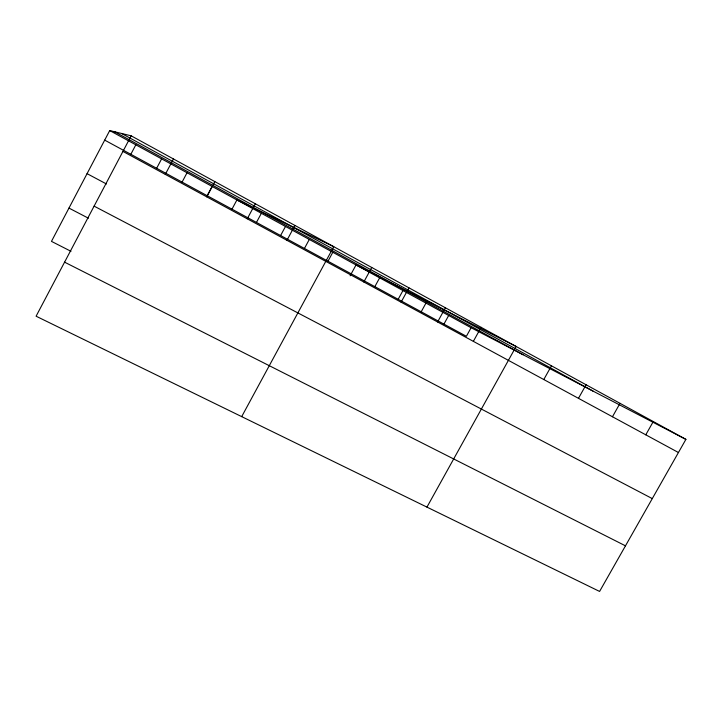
<?xml version="1.0" encoding="UTF-8"?>
<svg xmlns="http://www.w3.org/2000/svg" width="722" height="722" viewBox="0 0 722 722"><rect width="100%" height="100%" fill="white"/><g stroke="black" fill="none" stroke-linecap="round" stroke-linejoin="round"><path stroke-width="1.08" d="M131.16 135.817L36.1 316.209L599.585 591.435L685.9 439.382L131.16 135.817L109.717 130.565L51.47 241.374L70.991 251.319M130.835 154.3L135.835 144.824M156.638 168.289L161.611 158.885M165.284 174.381L173.451 158.966M182.088 182.097L187.043 172.757M207.205 195.716L212.142 186.447M206.718 196.835L214.831 181.601M231.988 209.163L236.915 199.958L333.745 246.68L241.69 416.63M247.258 218.811L255.317 203.757M256.454 222.43L261.355 213.297M280.605 235.534L285.488 226.464M286.941 240.318L294.946 225.445M304.44 248.458L309.305 239.451M327.978 261.229L332.815 252.285M350.152 275.777L356.036 264.947L516.113 346.47L426.946 507.115M363.825 281.995L371.731 267.465M374.844 286.643L379.646 277.835M398.165 299.296L402.957 290.542M401.089 302.184L408.941 287.825M421.197 311.787L425.962 303.096M437.586 321.976L445.393 307.771M443.931 324.115L448.678 315.487M685.9 439.382L471.105 327.725L466.376 336.29L104.69 140.122M473.352 341.362L481.105 327.319M543.792 379.537L551.455 365.81M578.475 398.336L586.083 384.763M612.464 416.756L620.017 403.336M645.775 434.815L653.284 421.54M64.583 262.167L625.469 545.832M68.969 208.089L88.436 218.215M94.104 206.14L652.282 498.604M87.064 173.659L106.477 183.984M122.939 151.421L678.445 452.523M121.594 133.48L593.132 391.162M114.681 131.783L523.062 354.737M109.717 130.565L471.105 327.725"/></g></svg>
